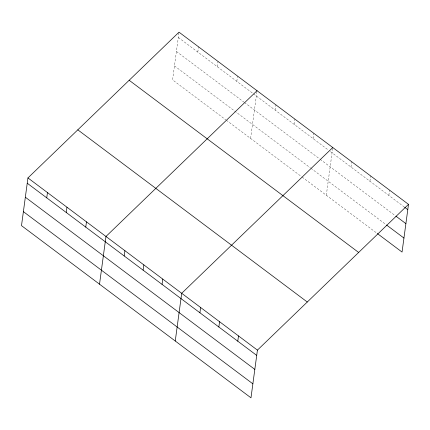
<?xml version="1.0" encoding="UTF-8"?>
<svg xmlns="http://www.w3.org/2000/svg" width="430" height="430" viewBox="0 0 430 430"><rect width="100%" height="100%" fill="white"/><g stroke="black" fill="none" stroke-linecap="round" stroke-linejoin="round"><path stroke-width="0.32" stroke-dasharray="2.15 1.61" d="M178.934 32.825L172.57 79.878L225.814 119.83M197.811 52.084L198.526 46.8M217.317 66.72L218.031 61.436M236.822 81.356L237.537 76.072M250.593 138.422L256.957 91.37M275.259 110.198L275.974 104.915M294.195 124.404L294.91 119.121M313.126 138.611L313.841 133.327M326.322 195.247L332.772 147.533M350.988 167.017L351.702 161.739M369.924 181.224L370.638 175.94M388.854 195.43L389.569 190.146M178.305 37.448L328.375 150.054M330.482 151.629L404.103 206.873M176.413 51.455L243.891 102.082M244.417 102.48L319.646 158.923M320.173 159.32L394.847 215.349M174.462 65.876L310.336 167.829M310.858 168.221L386.059 224.648M226.341 120.228L301.602 176.698M302.129 177.096L376.804 233.125"/><path stroke-width="0.64" d="M27.95 177.934L21.5 225.648L250.98 397.831L257.43 350.122L408.5 204.352L179.02 32.169L27.95 177.934L257.43 350.122M46.741 197.854L47.456 192.57M66.247 212.49L66.962 207.206M85.753 227.126L86.468 221.842M99.523 284.192L105.973 236.478L257.043 90.708M124.189 255.968L124.904 250.685M143.125 270.169L143.84 264.885M162.056 284.375L162.771 279.091M175.252 341.012L181.702 293.298L332.772 147.533M199.918 312.787L200.633 307.504M218.854 326.993L219.569 321.71M237.785 341.2L238.5 335.916M408.5 204.352L402.05 252.066L377.33 233.522M404.63 207.271L407.785 209.636M395.901 216.139L405.893 223.638M386.586 225.04L403.942 238.064M129.167 80.27L358.647 252.458M77.803 129.833L307.283 302.016M27.235 183.218L256.715 355.4M25.343 197.22L254.823 369.402M23.392 211.646L252.872 383.829"/></g></svg>
